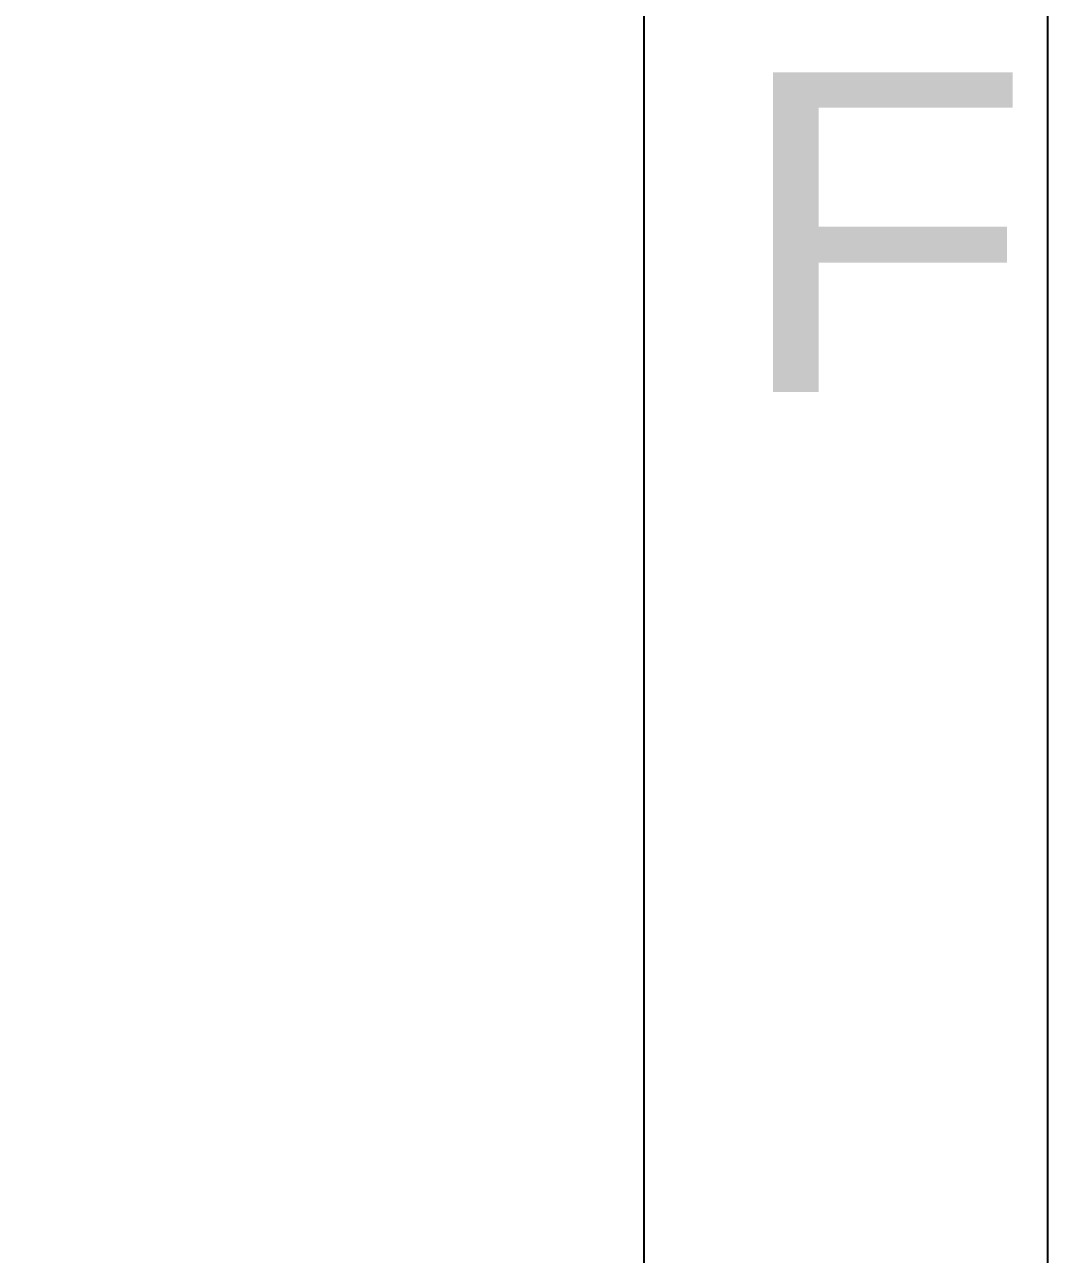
# Model space of a CAD drawing. Extents: x -61 to 349, y -42 to 245.
# Drawn here: x 336.21 to 348.89, y -26.38 to -11.13 of the extents above; entities that cross this region are included whole.
import ezdxf

# ---------------------------------------------------------------- set-up
doc = ezdxf.new("R2010")
doc.units = 0
doc.layers.add('BOARD_GEOMETRY_DIMENSION', color=2, linetype='CONTINUOUS')
doc.layers.add('BOARD_GEOMETRY_SILKSCREEN_TOP', color=1, linetype='CONTINUOUS')

msp = doc.modelspace()

# ---------------------------------------------------------------- linework, layer by layer
at = {"layer": 'BOARD_GEOMETRY_DIMENSION'}
msp.add_lwpolyline([(-61.1124, -42.1894), (-61.1124, 244.810534), (348.887542, 244.810534), (348.887542, -42.1894)], close=True, dxfattribs=at)
msp.add_lwpolyline([(343.887552, -37.189156), (343.887552, 226.160838)], dxfattribs=at)
at = {"layer": 'BOARD_GEOMETRY_SILKSCREEN_TOP'}
msp.add_lwpolyline([(-61.1124, -42.1894), (-61.1124, 244.810534), (348.887542, 244.810534), (348.887542, -42.1894)], close=True, dxfattribs=at)
msp.add_lwpolyline([(343.887552, -37.189156), (343.887552, 226.160838)], dxfattribs=at)

# ---------------------------------------------------------------- texts
at = {"layer": 'BOARD_GEOMETRY_DIMENSION', "width": 1.147436}
msp.add_text('F', height=3.9624, dxfattribs=at).set_placement((344.987626, -15.689072))
at = {"layer": 'BOARD_GEOMETRY_SILKSCREEN_TOP', "width": 1.147436}
msp.add_text('F', height=3.9624, dxfattribs=at).set_placement((344.987626, -15.689072))

doc.saveas('drawing.dxf')
